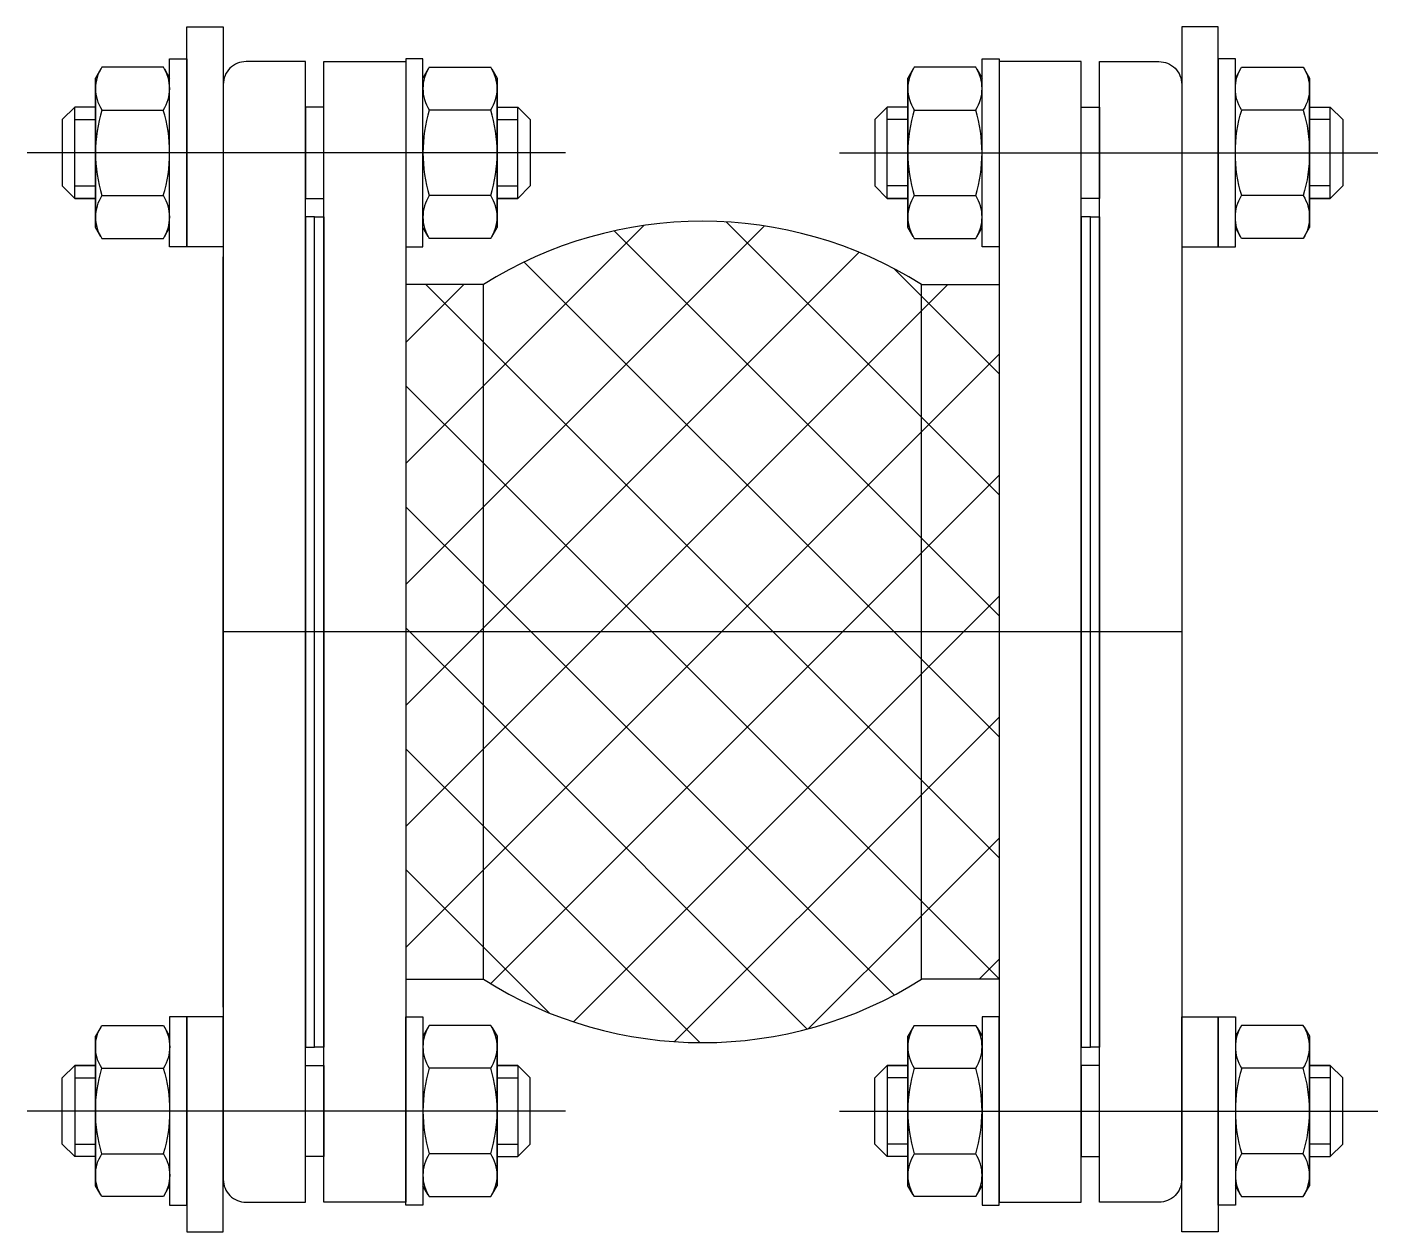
# Model space of a CAD drawing. Header units: millimetres. Extents: x 1218 to 72853, y -34712 to 16286.
# Drawn here: x 68669.6 to 68921.2, y 12281.3 to 12505.8 of the extents above; entities that cross this region are included whole.
import ezdxf

# ---------------------------------------------------------------- set-up
doc = ezdxf.new("R2010")
doc.units = ezdxf.units.MM
doc.styles.get("Standard").update_dxf_attribs({"font": 'arial.ttf'})

# ---------------------------------------------------------------- blocks, each defined once
blk = doc.blocks.new('KHOPNOIMEM-DN125 PCCC')
at = {"ltscale": 0.01}
for p, q in [((-99.24, 71.72), (-99.24, 106.78)), ((-99.24, 106.78), (-96.05, 106.78)), ((-96.05, 106.78), (-96.05, 71.72)), ((70.55, 106.25), (55.25, 106.25)), ((99.24, 106.78), (96.05, 106.78)), ((96.05, 106.78), (96.05, 71.72)), ((99.24, 71.72), (99.24, 106.78)), ((-112.07, 104.87), (-113.05, 103.17)), ((-113.05, 75.33), (-113.05, 103.17)), ((-113.05, 103.17), (-113.05, 75.33)), ((-100.41, 105.19), (-111.87, 105.19)), ((-100.22, 104.87), (-99.24, 103.17)), ((-99.24, 75.33), (-99.24, 103.17)), ((-51.08, 104.87), (-52.06, 103.17)), ((-39.23, 104.87), (-38.25, 103.17)), ((39.23, 104.87), (38.25, 103.17)), ((51.08, 104.87), (52.06, 103.17)), ((100.22, 104.87), (99.24, 103.17)), ((99.24, 75.33), (99.24, 103.17)), ((100.41, 105.19), (111.87, 105.19)), ((112.07, 104.87), (113.05, 103.17)), ((113.05, 75.33), (113.05, 103.17)), ((113.05, 103.17), (113.05, 75.33)), ((-111.87, 97.22), (-100.41, 97.22)), ((-39.43, 97.22), (-50.89, 97.22)), ((39.43, 97.22), (50.89, 97.22)), ((111.87, 97.22), (100.41, 97.22)), ((-111.87, 81.28), (-100.41, 81.28)), ((-39.43, 81.28), (-50.89, 81.28)), ((39.43, 81.28), (50.89, 81.28)), ((111.87, 81.28), (100.41, 81.28)), ((-10.93, 75.72), (-40.8, 45.84)), ((11.52, 75.63), (-40.8, 23.3)), ((4.4, 76.37), (40.8, 39.98)), ((-112.07, 73.63), (-113.05, 75.33)), ((-111.87, 73.31), (-100.41, 73.31)), ((-100.22, 73.63), (-99.24, 75.33)), ((-51.08, 73.63), (-52.06, 75.33)), ((-39.23, 73.63), (-38.25, 75.33)), ((-16.47, 74.71), (40.8, 17.44)), ((39.23, 73.63), (38.25, 75.33)), ((51.08, 73.63), (52.06, 75.33)), ((100.22, 73.63), (99.24, 75.33)), ((111.87, 73.31), (100.41, 73.31)), ((112.07, 73.63), (113.05, 75.33)), ((-96.05, 71.72), (-99.24, 71.72)), ((29.16, 70.72), (-40.8, 0.77)), ((96.05, 71.72), (99.24, 71.72)), ((-33.21, 68.91), (40.8, -5.1)), ((35.61, 67.71), (40.8, 62.52)), ((-55.25, 64.71), (-55.25, -64.71)), ((-40.8, 64.71), (-55.25, 64.71)), ((-44.47, 64.71), (-55.25, 53.93)), ((-51.55, 64.71), (-40.8, 53.96)), ((-40.8, -64.71), (-40.8, 64.71)), ((40.8, -64.71), (40.8, 64.71)), ((40.8, 64.71), (55.25, 64.71)), ((45.68, 64.71), (40.8, 59.83)), ((55.25, 64.71), (55.25, -64.71)), ((40.8, 62.52), (55.25, 48.07)), ((40.8, 59.83), (-40.8, -21.77)), ((-40.8, 53.96), (40.8, -27.64)), ((55.25, 51.74), (40.8, 37.29)), ((-55.25, 45.87), (-40.8, 31.42)), ((-40.8, 45.84), (-55.25, 31.39)), ((40.8, 39.98), (55.25, 25.53)), ((40.8, 37.29), (-40.8, -44.31)), ((-40.8, 31.42), (40.8, -50.18)), ((55.25, 29.2), (40.8, 14.75)), ((-55.25, 23.33), (-40.8, 8.88)), ((-40.8, 23.3), (-55.25, 8.85)), ((40.8, 17.44), (55.25, 2.99)), ((40.8, 14.75), (-39.48, -65.53)), ((-40.8, 8.88), (35.73, -67.64)), ((55.25, 6.66), (40.8, -7.79)), ((-55.25, 0.79), (-40.8, -13.66)), ((-40.8, 0.77), (-55.25, -13.68)), ((40.8, -5.1), (55.25, -19.55)), ((40.8, -7.79), (-24.04, -72.63)), ((-40.8, -13.66), (19.51, -73.97)), ((55.25, -15.88), (40.8, -30.33)), ((-55.25, -21.75), (-40.8, -36.2)), ((-40.8, -21.77), (-55.25, -36.22)), ((40.8, -27.64), (55.25, -42.09)), ((40.8, -30.33), (-5.19, -76.32)), ((-40.8, -36.2), (-0.5, -76.5)), ((55.25, -38.42), (40.8, -52.87)), ((-55.25, -44.28), (-40.8, -58.73)), ((-40.8, -44.31), (-55.25, -58.76)), ((40.8, -50.18), (55.25, -64.63)), ((40.8, -52.87), (19.77, -73.9)), ((-40.8, -58.73), (-28.57, -70.97)), ((55.25, -60.96), (51.5, -64.71)), ((-55.25, -64.71), (-40.8, -64.71)), ((55.25, -64.71), (40.8, -64.71)), ((-96.05, -71.72), (-99.24, -71.72)), ((-99.24, -71.72), (-99.24, -106.78)), ((-96.05, -106.78), (-96.05, -71.72)), ((96.05, -106.78), (96.05, -71.72)), ((96.05, -71.72), (99.24, -71.72)), ((99.24, -71.72), (99.24, -106.78)), ((-112.07, -73.63), (-113.05, -75.33)), ((-113.05, -75.33), (-113.05, -103.17)), ((-113.05, -103.17), (-113.05, -75.33)), ((-111.87, -73.31), (-100.41, -73.31)), ((-100.22, -73.63), (-99.24, -75.33)), ((-99.24, -75.33), (-99.24, -103.17)), ((-51.08, -73.63), (-52.06, -75.33)), ((-39.23, -73.63), (-38.25, -75.33)), ((39.23, -73.63), (38.25, -75.33)), ((51.08, -73.63), (52.06, -75.33)), ((100.22, -73.63), (99.24, -75.33)), ((99.24, -75.33), (99.24, -103.17)), ((111.87, -73.31), (100.41, -73.31)), ((112.07, -73.63), (113.05, -75.33)), ((113.05, -103.17), (113.05, -75.33)), ((113.05, -75.33), (113.05, -103.17)), ((-111.87, -81.28), (-100.41, -81.28)), ((-39.43, -81.28), (-50.89, -81.28)), ((39.43, -81.28), (50.89, -81.28)), ((111.87, -81.28), (100.41, -81.28)), ((-111.87, -97.22), (-100.41, -97.22)), ((-39.43, -97.22), (-50.89, -97.22)), ((39.43, -97.22), (50.89, -97.22)), ((111.87, -97.22), (100.41, -97.22)), ((-112.07, -104.87), (-113.05, -103.17)), ((-100.41, -105.19), (-111.87, -105.19)), ((-100.22, -104.87), (-99.24, -103.17)), ((-51.08, -104.87), (-52.06, -103.17)), ((-39.23, -104.87), (-38.25, -103.17)), ((39.23, -104.87), (38.25, -103.17)), ((51.08, -104.87), (52.06, -103.17)), ((100.22, -104.87), (99.24, -103.17)), ((100.41, -105.19), (111.87, -105.19)), ((112.07, -104.87), (113.05, -103.17)), ((-99.24, -106.78), (-96.05, -106.78)), ((99.24, -106.78), (96.05, -106.78))]:
    blk.add_line(p, q, dxfattribs=at)
for p, q in [((-89.25, -69.9), (-89.25, 69.9)), ((89.25, 0), (-89.25, 0))]:
    blk.add_line(p, q)
for points in [[(-96.05, 71.72), (-96.05, 112.69), (-89.25, 112.69), (-89.25, 71.72)], [(96.05, 71.72), (96.05, 112.69), (89.25, 112.69), (89.25, 71.72)], [(-70.55, 106.25), (-55.25, 106.25), (-55.25, -106.25), (-70.55, -106.25)], [(-55.25, 71.72), (-52.06, 71.72), (-52.06, 106.78), (-55.25, 106.78)], [(55.25, 71.72), (52.06, 71.72), (52.06, 106.78), (55.25, 106.78)], [(-73.95, 97.75), (-73.95, 80.75), (-70.55, 80.75), (-70.55, 97.75)], [(73.95, 97.75), (73.95, 80.75), (70.55, 80.75), (70.55, 97.75)], [(-72.25, 77.35), (-73.95, 77.35), (-73.95, -77.35), (-72.25, -77.35)], [(-70.55, -77.35), (-72.25, -77.35), (-72.25, 77.35), (-70.55, 77.35)], [(70.55, -77.35), (72.25, -77.35), (72.25, 77.35), (70.55, 77.35)], [(72.25, 77.35), (73.95, 77.35), (73.95, -77.35), (72.25, -77.35)], [(-96.05, -71.72), (-96.05, -111.78), (-89.25, -111.78), (-89.25, -71.72)], [(-55.25, -71.72), (-52.06, -71.72), (-52.06, -106.78), (-55.25, -106.78)], [(55.25, -71.72), (52.06, -71.72), (52.06, -106.78), (55.25, -106.78)], [(96.05, -71.72), (96.05, -111.78), (89.25, -111.78), (89.25, -71.72)], [(-73.95, -97.75), (-73.95, -80.75), (-70.55, -80.75), (-70.55, -97.75)], [(73.95, -97.75), (73.95, -80.75), (70.55, -80.75), (70.55, -97.75)]]:
    blk.add_lwpolyline(points, close=True, dxfattribs=at)
for points in [[(-73.95, 106.25), (-85, 106.25, 0.414214), (-89.25, 102), (-89.25, -102, 0.414214), (-85, -106.25), (-73.95, -106.25)], [(73.95, 106.25), (85, 106.25, -0.414214), (89.25, 102), (89.25, -102, -0.414214), (85, -106.25), (73.95, -106.25)]]:
    blk.add_lwpolyline(points, format="xyb", close=True, dxfattribs=at)
for points in [[(55.25, 106.25), (55.25, -106.25), (70.55, -106.25), (70.55, 106.25)], [(-52.06, 75.33), (-52.06, 103.17)], [(-50.89, 105.19), (-39.43, 105.19)], [(-38.25, 103.17), (-38.25, 75.33)], [(-38.25, 75.33), (-38.25, 103.17)], [(38.25, 75.33), (38.25, 103.17)], [(38.25, 103.17), (38.25, 75.33)], [(50.89, 105.19), (39.43, 105.19)], [(52.06, 75.33), (52.06, 103.17)], [(-113.05, 97.75), (-116.91, 97.75), (-119.23, 95.43), (-119.23, 83.07), (-116.91, 80.75), (-113.05, 80.75), (-116.91, 80.75), (-116.91, 97.75)], [(-38.25, 97.75), (-34.39, 97.75), (-32.07, 95.43), (-32.07, 83.07), (-34.39, 80.75), (-38.25, 80.75), (-34.39, 80.75), (-34.39, 97.75)], [(38.25, 97.75), (34.39, 97.75), (32.07, 95.43), (32.07, 83.07), (34.39, 80.75), (38.25, 80.75), (34.39, 80.75), (34.39, 97.75)], [(113.05, 97.75), (116.91, 97.75), (119.23, 95.43), (119.23, 83.07), (116.91, 80.75), (113.05, 80.75), (116.91, 80.75), (116.91, 97.75)], [(-116.91, 95.43), (-113.05, 95.43)], [(-38.25, 95.43), (-34.39, 95.43)], [(38.25, 95.43), (34.39, 95.43)], [(116.91, 95.43), (113.05, 95.43)], [(-25.5, 89.25), (-125.8, 89.25)], [(25.5, 89.25), (125.8, 89.25)], [(-116.91, 83.07), (-113.05, 83.07)], [(-38.25, 83.07), (-34.39, 83.07)], [(38.25, 83.07), (34.39, 83.07)], [(116.91, 83.07), (113.05, 83.07)], [(-39.43, 73.31), (-50.89, 73.31)], [(39.43, 73.31), (50.89, 73.31)], [(-52.06, -75.33), (-52.06, -103.17)], [(-39.43, -73.31), (-50.89, -73.31)], [(-38.25, -75.33), (-38.25, -103.17)], [(-38.25, -103.17), (-38.25, -75.33)], [(38.25, -103.17), (38.25, -75.33)], [(38.25, -75.33), (38.25, -103.17)], [(39.43, -73.31), (50.89, -73.31)], [(52.06, -75.33), (52.06, -103.17)], [(-113.05, -97.75), (-116.91, -97.75), (-119.23, -95.43), (-119.23, -83.07), (-116.91, -80.75), (-113.05, -80.75), (-116.91, -80.75), (-116.91, -97.75)], [(-38.25, -97.75), (-34.39, -97.75), (-32.07, -95.43), (-32.07, -83.07), (-34.39, -80.75), (-38.25, -80.75), (-34.39, -80.75), (-34.39, -97.75)], [(38.25, -97.75), (34.39, -97.75), (32.07, -95.43), (32.07, -83.07), (34.39, -80.75), (38.25, -80.75), (34.39, -80.75), (34.39, -97.75)], [(113.05, -97.75), (116.91, -97.75), (119.23, -95.43), (119.23, -83.07), (116.91, -80.75), (113.05, -80.75), (116.91, -80.75), (116.91, -97.75)], [(-116.91, -83.07), (-113.05, -83.07)], [(-38.25, -83.07), (-34.39, -83.07)], [(38.25, -83.07), (34.39, -83.07)], [(116.91, -83.07), (113.05, -83.07)], [(-25.5, -89.25), (-125.8, -89.25)], [(25.5, -89.25), (125.8, -89.25)], [(-116.91, -95.43), (-113.05, -95.43)], [(-38.25, -95.43), (-34.39, -95.43)], [(38.25, -95.43), (34.39, -95.43)], [(116.91, -95.43), (113.05, -95.43)], [(-50.89, -105.19), (-39.43, -105.19)], [(50.89, -105.19), (39.43, -105.19)]]:
    blk.add_lwpolyline(points, dxfattribs=at)
for centre, radius, start, end in [((-44.74, 101.21), 7.33, 147.0867, 212.9133), ((-45.58, 101.21), 7.33, 327.0867, 32.9133), ((45.58, 101.21), 7.33, 147.0867, 212.9133), ((44.74, 101.21), 7.33, 327.0867, 32.9133), ((-24.44, 89.25), 27.62, 163.2213, 196.7787), ((-65.87, 89.25), 27.62, 343.2213, 16.7787), ((65.87, 89.25), 27.62, 163.2213, 196.7787), ((24.44, 89.25), 27.62, 343.2213, 16.7787), ((-44.74, 77.29), 7.33, 147.0867, 212.9133), ((-45.58, 77.29), 7.33, 327.0867, 32.9133), ((45.58, 77.29), 7.33, 147.0867, 212.9133), ((44.74, 77.29), 7.33, 327.0867, 32.9133), ((0, 0), 76.5, 57.769, 122.231), ((0, 0), 76.5, 237.769, 302.231), ((-44.74, -77.29), 7.33, 147.0867, 212.9133), ((-45.58, -77.29), 7.33, 327.0867, 32.9133), ((45.58, -77.29), 7.33, 147.0867, 212.9133), ((44.74, -77.29), 7.33, 327.0867, 32.9133), ((-24.44, -89.25), 27.62, 163.2213, 196.7787), ((-65.87, -89.25), 27.62, 343.2213, 16.7787), ((65.87, -89.25), 27.62, 163.2213, 196.7787), ((24.44, -89.25), 27.62, 343.2213, 16.7787), ((-44.74, -101.21), 7.33, 147.0867, 212.9133), ((-45.58, -101.21), 7.33, 327.0867, 32.9133), ((45.58, -101.21), 7.33, 147.0867, 212.9133), ((44.74, -101.21), 7.33, 327.0867, 32.9133)]:
    blk.add_arc(centre, radius, start, end, dxfattribs=at)
for centre, major_axis, start_param, end_param in [((-105.72, 101.21), (-5.18, -5.18), 4.923342, 6.072233), ((-106.56, 101.21), (-5.18, -5.18), 1.781749, 2.93064), ((-85.42, 89.25), (-19.53, -19.53), 5.204944, 5.79063), ((-126.86, 89.25), (-19.53, -19.53), 2.063352, 2.649037), ((-105.72, 77.29), (-5.18, -5.18), 4.923342, 6.072233), ((-106.56, 77.29), (-5.18, -5.18), 1.781749, 2.93064), ((106.56, -77.29), (-5.18, -5.18), 4.923342, 6.072233), ((105.72, -77.29), (-5.18, -5.18), 1.781749, 2.93064), ((126.86, -89.25), (-19.53, -19.53), 5.204944, 5.79063), ((85.42, -89.25), (-19.53, -19.53), 2.063352, 2.649037), ((106.56, -101.21), (-5.18, -5.18), 4.923342, 6.072233), ((105.72, -101.21), (-5.18, -5.18), 1.781749, 2.93064)]:
    blk.add_ellipse(centre, major_axis=major_axis, ratio=1, start_param=start_param, end_param=end_param, dxfattribs=at)
at = {"ltscale": 0.01, "extrusion": (0, 0, -1)}
for centre, major_axis, start_param, end_param in [((106.56, 101.21), (5.18, -5.18), 1.781749, 2.93064), ((105.72, 101.21), (5.18, -5.18), 4.923342, 6.072233), ((126.86, 89.25), (19.53, -19.53), 2.063352, 2.649037), ((85.42, 89.25), (19.53, -19.53), 5.204944, 5.79063), ((106.56, 77.29), (5.18, -5.18), 1.781749, 2.93064), ((105.72, 77.29), (5.18, -5.18), 4.923342, 6.072233), ((-105.72, -77.29), (5.18, -5.18), 1.781749, 2.93064), ((-106.56, -77.29), (5.18, -5.18), 4.923342, 6.072233), ((-85.42, -89.25), (19.53, -19.53), 2.063352, 2.649037), ((-126.86, -89.25), (19.53, -19.53), 5.204944, 5.79063), ((-105.72, -101.21), (5.18, -5.18), 1.781749, 2.93064), ((-106.56, -101.21), (5.18, -5.18), 4.923342, 6.072233)]:
    blk.add_ellipse(centre, major_axis=major_axis, ratio=1, start_param=start_param, end_param=end_param, dxfattribs=at)
at = {"flags": 1}
for p in [(-89.25, 0), (89.25, 0)]:
    blk.add_attdef('AMC', p, '', height=0.5, dxfattribs=at)

msp = doc.modelspace()

# ---------------------------------------------------------------- block references
msp.add_blockref('KHOPNOIMEM-DN125 PCCC', (68795.41, 12393.12))

doc.saveas('drawing.dxf')
